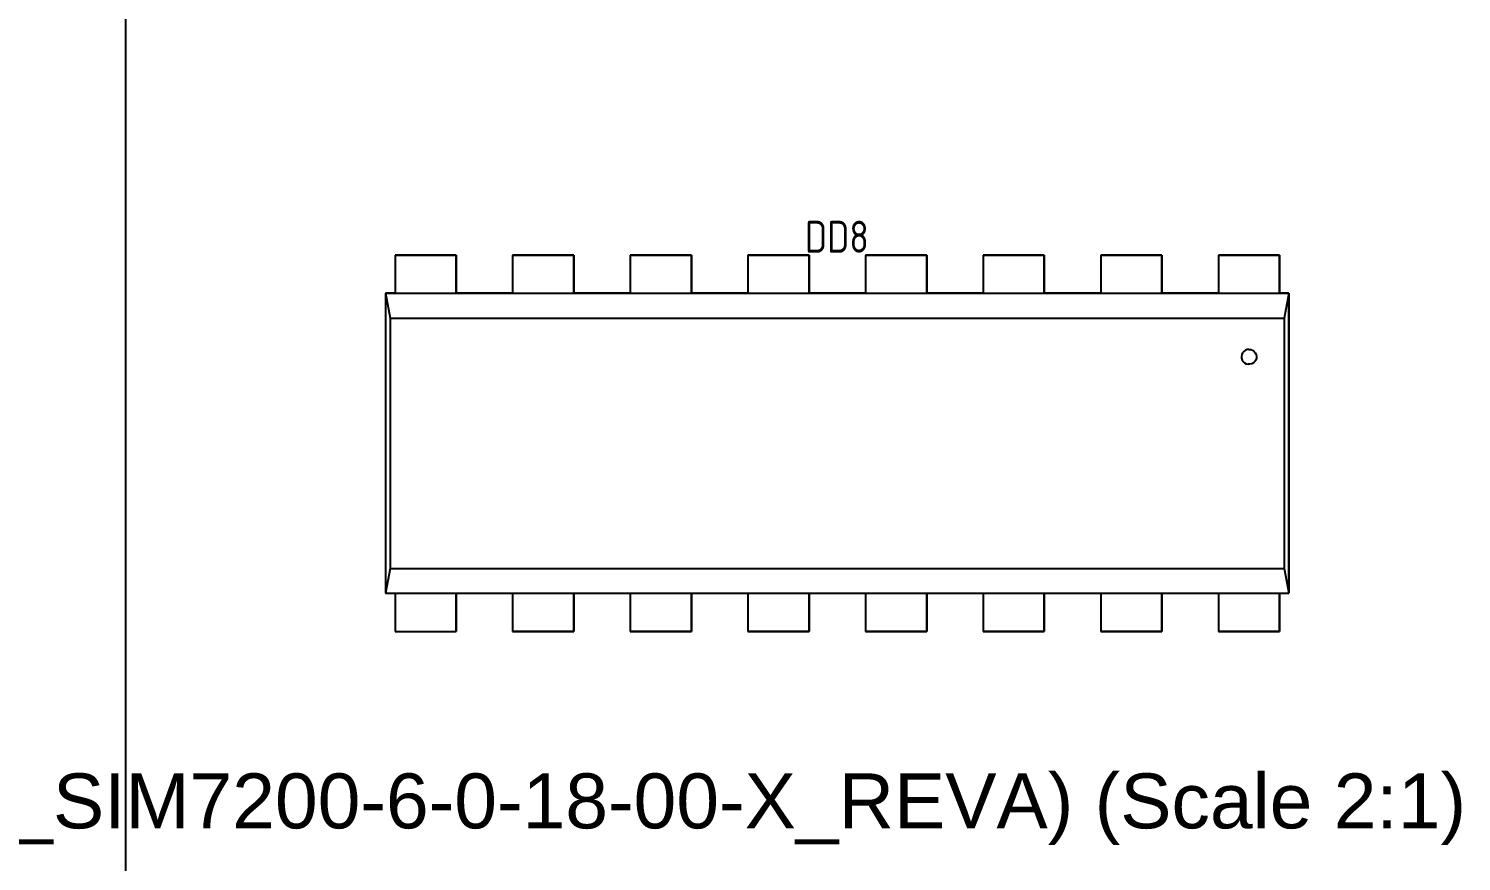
# Model space of a CAD drawing. Header units: inches. Extents: x 0 to 841, y -594 to 0.
# Drawn here: x 192.5 to 254.3, y -420.6 to -384.6 of the extents above; entities that cross this region are included whole.
import ezdxf

# ---------------------------------------------------------------- set-up
doc = ezdxf.new("R2010")
doc.units = ezdxf.units.IN
doc.header["$MEASUREMENT"] = 0
doc.styles.add('Arial0', font='arial.ttf', dxfattribs={"height": 2.265495})
doc.styles.add('GOST type A0', font='GOST_A.TTF', dxfattribs={"height": 2.116667})

msp = doc.modelspace()

# ---------------------------------------------------------------- linework, layer by layer
at = {"color": 18, "true_color": 0x000000}
for p, q in [((196.646, -95.154), (196.646, -455.354)), ((210.926, -394.406), (208.286, -394.406)), ((208.286, -394.406), (208.286, -396.056)), ((208.286, -394.406), (208.286, -396.056)), ((208.286, -394.406), (210.926, -394.406)), ((210.926, -396.056), (210.926, -394.406)), ((210.926, -394.406), (210.926, -396.056)), ((216.006, -394.406), (213.366, -394.406)), ((213.366, -394.406), (213.366, -396.056)), ((213.366, -394.406), (213.366, -396.056)), ((213.366, -394.406), (216.006, -394.406)), ((216.006, -396.056), (216.006, -394.406)), ((216.006, -394.406), (216.006, -396.056)), ((221.086, -394.406), (218.446, -394.406)), ((218.446, -394.406), (218.446, -396.056)), ((218.446, -394.406), (218.446, -396.056)), ((218.446, -394.406), (221.086, -394.406)), ((221.086, -396.056), (221.086, -394.406)), ((221.086, -394.406), (221.086, -396.056)), ((226.166, -394.406), (223.526, -394.406)), ((223.526, -394.406), (223.526, -396.056)), ((223.526, -394.406), (223.526, -396.056)), ((223.526, -394.406), (226.166, -394.406)), ((226.166, -396.056), (226.166, -394.406)), ((226.166, -394.406), (226.166, -396.056)), ((231.246, -394.406), (228.606, -394.406)), ((228.606, -394.406), (228.606, -396.056)), ((228.606, -394.406), (228.606, -396.056)), ((228.606, -394.406), (231.246, -394.406)), ((231.246, -396.056), (231.246, -394.406)), ((231.246, -394.406), (231.246, -396.056)), ((236.326, -394.406), (233.686, -394.406)), ((233.686, -394.406), (233.686, -396.056)), ((233.686, -394.406), (233.686, -396.056)), ((233.686, -394.406), (236.326, -394.406)), ((236.326, -396.056), (236.326, -394.406)), ((236.326, -394.406), (236.326, -396.056)), ((241.406, -394.406), (238.766, -394.406)), ((238.766, -394.406), (238.766, -396.056)), ((238.766, -394.406), (238.766, -396.056)), ((238.766, -394.406), (241.406, -394.406)), ((241.406, -396.056), (241.406, -394.406)), ((241.406, -394.406), (241.406, -396.056)), ((246.486, -394.406), (243.846, -394.406)), ((243.846, -394.406), (243.846, -396.056)), ((243.846, -394.406), (243.846, -396.056)), ((243.846, -394.406), (246.486, -394.406)), ((246.486, -396.056), (246.486, -394.406)), ((246.486, -394.406), (246.486, -396.056)), ((208.286, -396.056), (207.878, -396.056)), ((207.878, -396.056), (207.878, -409.012)), ((207.878, -396.056), (246.894, -396.056)), ((207.878, -396.056), (208.082, -397.124)), ((207.878, -396.056), (207.878, -409.012)), ((213.366, -396.056), (210.926, -396.056)), ((218.446, -396.056), (216.006, -396.056)), ((223.526, -396.056), (221.086, -396.056)), ((228.606, -396.056), (226.166, -396.056)), ((233.686, -396.056), (231.246, -396.056)), ((238.766, -396.056), (236.326, -396.056)), ((243.846, -396.056), (241.406, -396.056)), ((246.894, -396.056), (246.486, -396.056)), ((246.894, -396.056), (246.69, -397.124)), ((246.894, -409.012), (246.894, -396.056)), ((246.894, -396.056), (246.894, -409.012)), ((208.082, -397.124), (246.69, -397.124)), ((208.082, -397.124), (208.082, -407.944)), ((246.69, -397.124), (246.69, -407.944)), ((244.858, -398.702), (244.842, -398.782)), ((244.842, -398.782), (244.848, -398.862)), ((244.848, -398.862), (244.872, -398.94)), ((244.892, -398.628), (244.858, -398.702)), ((244.872, -398.94), (244.916, -399.008)), ((244.944, -398.566), (244.892, -398.628)), ((244.916, -399.008), (244.976, -399.064)), ((245.01, -398.518), (244.944, -398.566)), ((244.976, -399.064), (245.046, -399.102)), ((245.086, -398.488), (245.01, -398.518)), ((245.166, -398.478), (245.086, -398.488)), ((245.166, -398.478), (245.246, -398.488)), ((245.246, -398.488), (245.322, -398.518)), ((245.356, -399.064), (245.286, -399.102)), ((245.322, -398.518), (245.388, -398.566)), ((245.416, -399.008), (245.356, -399.064)), ((245.388, -398.566), (245.44, -398.628)), ((245.458, -398.94), (245.416, -399.008)), ((245.44, -398.628), (245.474, -398.702)), ((245.484, -398.862), (245.458, -398.94)), ((245.474, -398.702), (245.49, -398.782)), ((245.49, -398.782), (245.484, -398.862)), ((245.046, -399.102), (245.126, -399.122)), ((245.206, -399.122), (245.126, -399.122)), ((245.286, -399.102), (245.206, -399.122)), ((208.082, -407.944), (207.878, -409.012)), ((208.082, -407.944), (246.69, -407.944)), ((246.69, -407.944), (246.894, -409.012)), ((207.878, -409.012), (208.286, -409.012)), ((207.878, -409.012), (246.894, -409.012)), ((208.286, -409.012), (208.286, -410.662)), ((208.286, -409.012), (208.286, -410.662)), ((210.926, -410.662), (210.926, -409.012)), ((210.926, -409.012), (213.366, -409.012)), ((210.926, -409.012), (210.926, -410.662)), ((213.366, -409.012), (213.366, -410.662)), ((213.366, -409.012), (213.366, -410.662)), ((216.006, -410.662), (216.006, -409.012)), ((216.006, -409.012), (218.446, -409.012)), ((216.006, -409.012), (216.006, -410.662)), ((218.446, -409.012), (218.446, -410.662)), ((218.446, -409.012), (218.446, -410.662)), ((221.086, -410.662), (221.086, -409.012)), ((221.086, -409.012), (223.526, -409.012)), ((221.086, -409.012), (221.086, -410.662)), ((223.526, -409.012), (223.526, -410.662)), ((223.526, -409.012), (223.526, -410.662)), ((226.166, -410.662), (226.166, -409.012)), ((226.166, -409.012), (228.606, -409.012)), ((226.166, -409.012), (226.166, -410.662)), ((228.606, -409.012), (228.606, -410.662)), ((228.606, -409.012), (228.606, -410.662)), ((231.246, -410.662), (231.246, -409.012)), ((231.246, -409.012), (233.686, -409.012)), ((231.246, -409.012), (231.246, -410.662)), ((233.686, -409.012), (233.686, -410.662)), ((233.686, -409.012), (233.686, -410.662)), ((236.326, -410.662), (236.326, -409.012)), ((236.326, -409.012), (238.766, -409.012)), ((236.326, -409.012), (236.326, -410.662)), ((238.766, -409.012), (238.766, -410.662)), ((238.766, -409.012), (238.766, -410.662)), ((241.406, -410.662), (241.406, -409.012)), ((241.406, -409.012), (243.846, -409.012)), ((241.406, -409.012), (241.406, -410.662)), ((243.846, -409.012), (243.846, -410.662)), ((243.846, -409.012), (243.846, -410.662)), ((246.486, -410.662), (246.486, -409.012)), ((246.486, -409.012), (246.894, -409.012)), ((246.486, -409.012), (246.486, -410.662)), ((208.286, -410.662), (210.926, -410.662)), ((208.286, -410.662), (210.926, -410.662)), ((213.366, -410.662), (216.006, -410.662)), ((216.006, -410.662), (213.366, -410.662)), ((218.446, -410.662), (221.086, -410.662)), ((221.086, -410.662), (218.446, -410.662)), ((223.526, -410.662), (226.166, -410.662)), ((226.166, -410.662), (223.526, -410.662)), ((228.606, -410.662), (231.246, -410.662)), ((231.246, -410.662), (228.606, -410.662)), ((233.686, -410.662), (236.326, -410.662)), ((236.326, -410.662), (233.686, -410.662)), ((238.766, -410.662), (241.406, -410.662)), ((241.406, -410.662), (238.766, -410.662)), ((243.846, -410.662), (246.486, -410.662)), ((246.486, -410.662), (243.846, -410.662))]:
    msp.add_line(p, q, dxfattribs=at)
at = {"color": 7, "true_color": 0xffffff}
for p, q in [((210.926, -394.406), (208.286, -394.406)), ((208.286, -394.406), (208.286, -396.056)), ((208.286, -394.406), (208.286, -396.056)), ((208.286, -394.406), (210.926, -394.406)), ((210.926, -396.056), (210.926, -394.406)), ((210.926, -394.406), (210.926, -396.056)), ((216.006, -394.406), (213.366, -394.406)), ((213.366, -394.406), (213.366, -396.056)), ((213.366, -394.406), (213.366, -396.056)), ((213.366, -394.406), (216.006, -394.406)), ((216.006, -396.056), (216.006, -394.406)), ((216.006, -394.406), (216.006, -396.056)), ((221.086, -394.406), (218.446, -394.406)), ((218.446, -394.406), (218.446, -396.056)), ((218.446, -394.406), (218.446, -396.056)), ((218.446, -394.406), (221.086, -394.406)), ((221.086, -396.056), (221.086, -394.406)), ((221.086, -394.406), (221.086, -396.056)), ((226.166, -394.406), (223.526, -394.406)), ((223.526, -394.406), (223.526, -396.056)), ((223.526, -394.406), (223.526, -396.056)), ((223.526, -394.406), (226.166, -394.406)), ((226.166, -396.056), (226.166, -394.406)), ((226.166, -394.406), (226.166, -396.056)), ((231.246, -394.406), (228.606, -394.406)), ((228.606, -394.406), (228.606, -396.056)), ((228.606, -394.406), (228.606, -396.056)), ((228.606, -394.406), (231.246, -394.406)), ((231.246, -396.056), (231.246, -394.406)), ((231.246, -394.406), (231.246, -396.056)), ((236.326, -394.406), (233.686, -394.406)), ((233.686, -394.406), (233.686, -396.056)), ((233.686, -394.406), (233.686, -396.056)), ((233.686, -394.406), (236.326, -394.406)), ((236.326, -396.056), (236.326, -394.406)), ((236.326, -394.406), (236.326, -396.056)), ((241.406, -394.406), (238.766, -394.406)), ((238.766, -394.406), (238.766, -396.056)), ((238.766, -394.406), (238.766, -396.056)), ((238.766, -394.406), (241.406, -394.406)), ((241.406, -396.056), (241.406, -394.406)), ((241.406, -394.406), (241.406, -396.056)), ((246.486, -394.406), (243.846, -394.406)), ((243.846, -394.406), (243.846, -396.056)), ((243.846, -394.406), (243.846, -396.056)), ((243.846, -394.406), (246.486, -394.406)), ((246.486, -396.056), (246.486, -394.406)), ((246.486, -394.406), (246.486, -396.056)), ((208.286, -396.056), (207.878, -396.056)), ((207.878, -396.056), (207.878, -409.012)), ((207.878, -396.056), (246.894, -396.056)), ((207.878, -396.056), (208.082, -397.124)), ((207.878, -396.056), (207.878, -409.012)), ((213.366, -396.056), (210.926, -396.056)), ((218.446, -396.056), (216.006, -396.056)), ((223.526, -396.056), (221.086, -396.056)), ((228.606, -396.056), (226.166, -396.056)), ((233.686, -396.056), (231.246, -396.056)), ((238.766, -396.056), (236.326, -396.056)), ((243.846, -396.056), (241.406, -396.056)), ((246.894, -396.056), (246.486, -396.056)), ((246.894, -396.056), (246.69, -397.124)), ((246.894, -409.012), (246.894, -396.056)), ((246.894, -396.056), (246.894, -409.012)), ((208.082, -397.124), (246.69, -397.124)), ((208.082, -397.124), (208.082, -407.944)), ((246.69, -397.124), (246.69, -407.944)), ((244.858, -398.702), (244.842, -398.782)), ((244.842, -398.782), (244.848, -398.862)), ((244.848, -398.862), (244.872, -398.94)), ((244.892, -398.628), (244.858, -398.702)), ((244.872, -398.94), (244.916, -399.008)), ((244.944, -398.566), (244.892, -398.628)), ((244.916, -399.008), (244.976, -399.064)), ((245.01, -398.518), (244.944, -398.566)), ((244.976, -399.064), (245.046, -399.102)), ((245.086, -398.488), (245.01, -398.518)), ((245.166, -398.478), (245.086, -398.488)), ((245.166, -398.478), (245.246, -398.488)), ((245.246, -398.488), (245.322, -398.518)), ((245.356, -399.064), (245.286, -399.102)), ((245.322, -398.518), (245.388, -398.566)), ((245.416, -399.008), (245.356, -399.064)), ((245.388, -398.566), (245.44, -398.628)), ((245.458, -398.94), (245.416, -399.008)), ((245.44, -398.628), (245.474, -398.702)), ((245.484, -398.862), (245.458, -398.94)), ((245.474, -398.702), (245.49, -398.782)), ((245.49, -398.782), (245.484, -398.862)), ((245.046, -399.102), (245.126, -399.122)), ((245.206, -399.122), (245.126, -399.122)), ((245.286, -399.102), (245.206, -399.122)), ((208.082, -407.944), (207.878, -409.012)), ((208.082, -407.944), (246.69, -407.944)), ((246.69, -407.944), (246.894, -409.012)), ((207.878, -409.012), (208.286, -409.012)), ((207.878, -409.012), (246.894, -409.012)), ((208.286, -409.012), (208.286, -410.662)), ((208.286, -409.012), (208.286, -410.662)), ((210.926, -410.662), (210.926, -409.012)), ((210.926, -409.012), (213.366, -409.012)), ((210.926, -409.012), (210.926, -410.662)), ((213.366, -409.012), (213.366, -410.662)), ((213.366, -409.012), (213.366, -410.662)), ((216.006, -410.662), (216.006, -409.012)), ((216.006, -409.012), (218.446, -409.012)), ((216.006, -409.012), (216.006, -410.662)), ((218.446, -409.012), (218.446, -410.662)), ((218.446, -409.012), (218.446, -410.662)), ((221.086, -410.662), (221.086, -409.012)), ((221.086, -409.012), (223.526, -409.012)), ((221.086, -409.012), (221.086, -410.662)), ((223.526, -409.012), (223.526, -410.662)), ((223.526, -409.012), (223.526, -410.662)), ((226.166, -410.662), (226.166, -409.012)), ((226.166, -409.012), (228.606, -409.012)), ((226.166, -409.012), (226.166, -410.662)), ((228.606, -409.012), (228.606, -410.662)), ((228.606, -409.012), (228.606, -410.662)), ((231.246, -410.662), (231.246, -409.012)), ((231.246, -409.012), (233.686, -409.012)), ((231.246, -409.012), (231.246, -410.662)), ((233.686, -409.012), (233.686, -410.662)), ((233.686, -409.012), (233.686, -410.662)), ((236.326, -410.662), (236.326, -409.012)), ((236.326, -409.012), (238.766, -409.012)), ((236.326, -409.012), (236.326, -410.662)), ((238.766, -409.012), (238.766, -410.662)), ((238.766, -409.012), (238.766, -410.662)), ((241.406, -410.662), (241.406, -409.012)), ((241.406, -409.012), (243.846, -409.012)), ((241.406, -409.012), (241.406, -410.662)), ((243.846, -409.012), (243.846, -410.662)), ((243.846, -409.012), (243.846, -410.662)), ((246.486, -410.662), (246.486, -409.012)), ((246.486, -409.012), (246.894, -409.012)), ((246.486, -409.012), (246.486, -410.662)), ((208.286, -410.662), (210.926, -410.662)), ((208.286, -410.662), (210.926, -410.662)), ((213.366, -410.662), (216.006, -410.662)), ((216.006, -410.662), (213.366, -410.662)), ((218.446, -410.662), (221.086, -410.662)), ((221.086, -410.662), (218.446, -410.662)), ((223.526, -410.662), (226.166, -410.662)), ((226.166, -410.662), (223.526, -410.662)), ((228.606, -410.662), (231.246, -410.662)), ((231.246, -410.662), (228.606, -410.662)), ((233.686, -410.662), (236.326, -410.662)), ((236.326, -410.662), (233.686, -410.662)), ((238.766, -410.662), (241.406, -410.662)), ((241.406, -410.662), (238.766, -410.662)), ((243.846, -410.662), (246.486, -410.662)), ((246.486, -410.662), (243.846, -410.662))]:
    msp.add_line(p, q, dxfattribs=at)

# ---------------------------------------------------------------- texts
at = {"color": 18, "true_color": 0x000000}
for s, height, style, p in [('DD8', 1.3796, 'GOST type A0', (225.991, -394.302)), ('Component View SIM7200-6-0-18-00-X_REVA(CONN_SIM7200-6-0-18-00-X_REVA) (Scale 2:1)', 2.37501, 'Arial0', (111.646, -419.176))]:
    msp.add_text(s, height=height, dxfattribs=dict(at, style=style)).set_placement(p)

doc.saveas('drawing.dxf')
